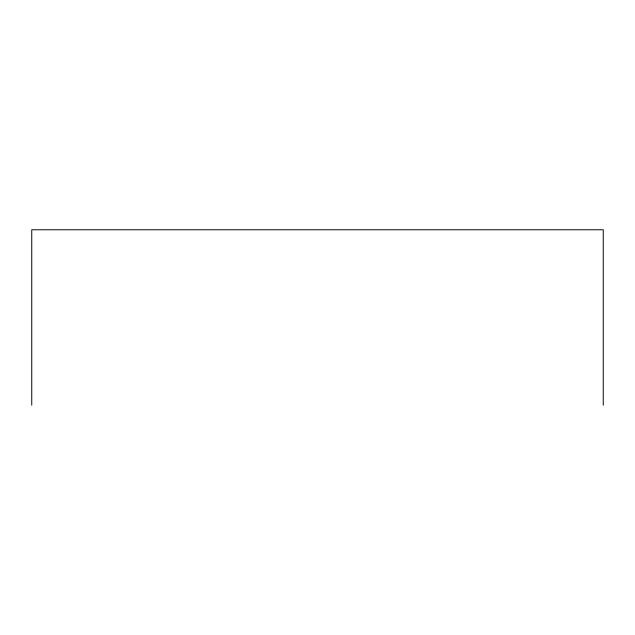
<?xml version="1.0" encoding="UTF-8"?>
<svg xmlns="http://www.w3.org/2000/svg" width="635" height="635" viewBox="0 0 635 635"><rect width="100%" height="100%" fill="white"/><g stroke="black" fill="none" stroke-linecap="round" stroke-linejoin="round"><path stroke-width="0.95" d="M603.25 405.233L603.25 229.767L31.75 229.767L31.75 405.233"/></g></svg>
